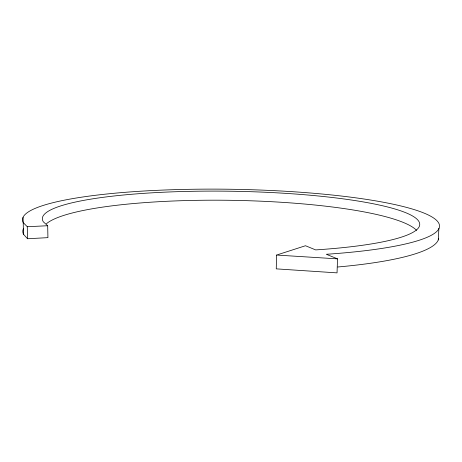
<?xml version="1.0" encoding="UTF-8"?>
<svg xmlns="http://www.w3.org/2000/svg" width="462" height="462" viewBox="0 0 462 462"><rect width="100%" height="100%" fill="white"/><g stroke="black" fill="none" stroke-linecap="round" stroke-linejoin="round"><path stroke-width="0.69" d="M276.576 255.053L276.253 268.861L337.041 272.88L337.531 258.864L326.339 254.279A208.454 33.68 0.9 0 0 427.211 214.46A208.454 33.68 0.9 0 0 187.162 189.356A208.454 33.68 0.9 0 0 23.198 222.574L27.275 226.727L27.553 238.738L47.927 237.647L47.69 225.733L43.376 221.87A188.629 30.336 0.9 0 1 189.356 191.355A188.629 30.336 0.9 0 1 408.564 213.923A188.629 30.336 0.9 0 1 315.667 249.907L305.486 245.738L276.576 255.053L337.531 258.864M438.271 239.911L438.9 228.28M27.275 226.727L47.69 225.733M23.1 217.394L23.475 234.28L27.553 238.738M46.443 223.718A188.219 32.6 0.9 0 1 234.54 200.375A188.219 32.6 0.9 0 1 416.58 230.365M438.669 238.519A207.998 36.192 0.9 0 1 337.739 266.996M23.475 234.28A207.998 36.192 0.9 0 1 23.371 228.713"/></g></svg>
